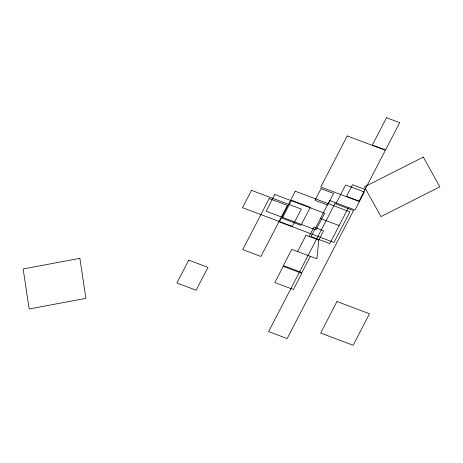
<?xml version="1.0" encoding="UTF-8"?>
<svg xmlns="http://www.w3.org/2000/svg" width="463" height="463" viewBox="0 0 463 463"><rect width="100%" height="100%" fill="white"/><g stroke="black" fill="none" stroke-linecap="round" stroke-linejoin="round"><path stroke-width="0.69" d="M309.139 236.466L313.978 227.125L323.625 230.759L318.787 240.1L316.883 258.805L291.777 249.354L283.379 265.554L301.957 272.551L310.36 256.346M297.593 251.542L306.014 235.291L318.787 240.1M336.283 202.962L345.618 184.951L364.358 192.006L355.023 210.017L329.754 200.508L311.078 236.529L329.818 243.584L348.494 207.557M365.087 189.442L352.551 184.72L346.527 196.341L359.062 201.064M320.419 218.519L339.153 225.574M188.759 260.148L176.918 282.991L196.133 290.226L207.98 267.382L188.759 260.148M251.496 190.334L242.508 207.673L292.275 226.407L301.268 209.068L251.496 190.334M269.217 198.558L242.745 249.621L260.924 256.461L287.396 205.404L269.217 198.558M274.819 194.506L266.156 211.215L315.928 229.949L324.592 213.246L274.819 194.506M295.272 191.242L279.38 221.887L334.014 242.462L349.906 211.811L295.272 191.242M291.574 200.248L282.239 218.258L300.979 225.313L310.314 207.302L291.574 200.248M347.233 135.948L320.761 187.011L358.871 201.359L385.343 150.296L347.233 135.948M321.038 188.684L315.014 200.305L327.555 205.022L333.58 193.407L321.038 188.684M283.246 266.335L274.848 282.534L293.426 289.531L301.83 273.332L283.246 266.335M334.975 203.587L268.609 331.589L287.141 338.569L353.506 210.561L334.975 203.587M386.541 117.718L372.385 145.012L385.552 149.966L399.702 122.672L386.541 117.718M336.977 301.529L320.633 333.047L353.136 345.282L369.48 313.764L336.977 301.529M423.321 157.073L364.433 186.867L380.962 216.615L439.85 186.815L423.321 157.073M79.873 258.342L23.15 268.974L29.169 308.977L85.892 298.351L79.873 258.342"/></g></svg>
